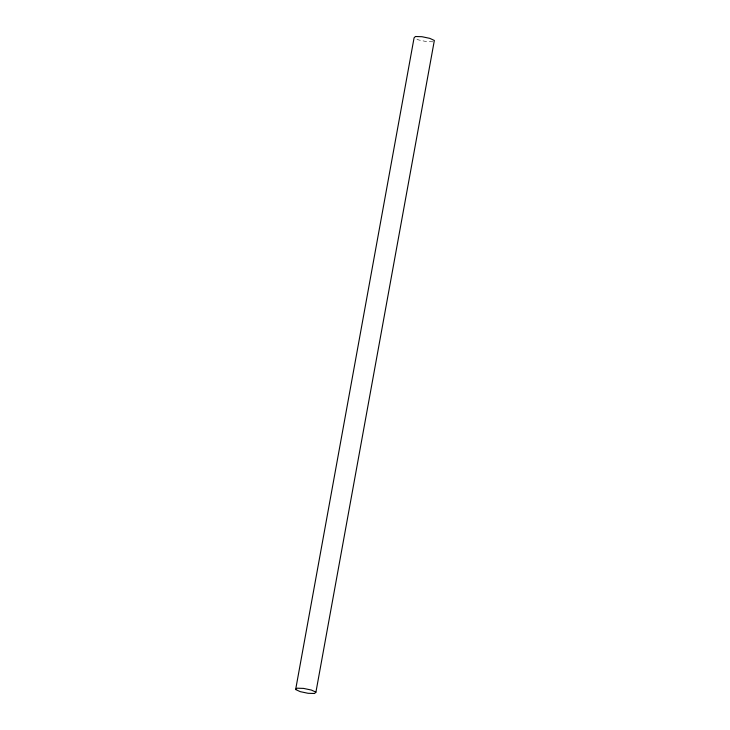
<?xml version="1.0" encoding="UTF-8"?>
<svg xmlns="http://www.w3.org/2000/svg" width="730" height="730" viewBox="0 0 730 730"><rect width="100%" height="100%" fill="white"/><g stroke="black" fill="none" stroke-linecap="round" stroke-linejoin="round"><path stroke-width="0.55" stroke-dasharray="3.65 2.74" d="M432.99 41.811L426.493 41.601L418.655 39.958L415.908 38.69"/><path stroke-width="1.09" d="M295.65 689.531L414.074 37.85L415.434 36.5L421.94 36.71L429.778 38.352L434.35 40.469L315.926 692.149L314.566 693.5L308.06 693.29L300.222 691.648L295.65 689.531L297.01 688.189L303.507 688.399L311.345 690.042L315.926 692.149"/></g></svg>
